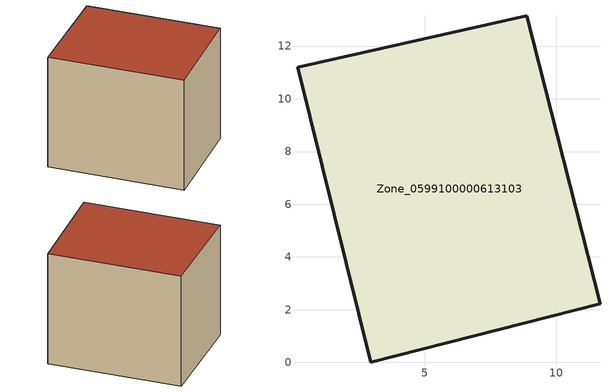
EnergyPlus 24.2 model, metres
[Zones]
Zone_0599100000613103
 floor ground (C_G): 2.96,0 0.18,11.21 8.88,13.16 11.65,2.22 z3.41
 wall outside (C_F): 8.88,13.16 0.18,11.21 2.96,0 11.65,2.22 8.88,13.16 z3.41:13.45
 roof outside (C_R): 0.18,11.21 2.96,0 11.65,2.22 8.88,13.16 z13.45
[BUILDING]
Pand.0599100000613103: North Axis=0; Terrain=City; Loads Convergence Tolerance Value=0.04; Temperature Convergence Tolerance Value=0.4; Solar Distribution=FullExterior; Maximum Number of Warmup Days=25; Minimum Number of Warmup Days=1
[Site:Location]
Rotterdam.The.Hague.AP_ZH_NLD Design_Conditions: Latitude=51.96; Longitude=4.45; Time Zone=1; Elevation=-4.5
[SITE:GROUNDTEMPERATURE:BUILDINGSURFACE]
18, 18, 18, 18, 18, 18, 18, 18, 18, 18, 18, 18
[MATERIAL] Thermal Absorptance=0.9; Solar Absorptance=0.7; Visible Absorptance=0.7
Name | Roughness | Thickness | Conductivity | Density | Specific Heat
G.TI.1946 | MediumSmooth | 0.15 | 1 | 540 | 1210
F.TI.1946 | Rough | 0.3 | 0.857143 | 1920 | 840
R.TI.1946 | MediumRough | 0.2 | 0.1 | 1500 | 1000
[CONSTRUCTION]
C_G: G.TI.1946
C_F: F.TI.1946
C_R: R.TI.1946
[ZONE]
Zone_0599100000613103: Type=1; Multiplier=1; Ceiling Height=Autocalculate; Volume=Autocalculate; Floor Area=autocalculate; Part of Total Floor Area=Yes
[ZONEINFILTRATION:DESIGNFLOWRATE]
Infil_Zone_0599100000613103: Zone or ZoneList or Space or SpaceList=Zone_0599100000613103; Schedule=AlwaysOn; Design Flow Rate Calculation Method=Flow/Area; Flow Rate per Floor Area=0.003; Constant Term Coefficient=1; Temperature Term Coefficient=0; Velocity Term Coefficient=0; Velocity Squared Term Coefficient=0
[HVACTEMPLATE:ZONE:IDEALLOADSAIRSYSTEM]
Zone_0599100000613103: Maximum Heating Supply Air Temperature=50; Minimum Cooling Supply Air Temperature=13; Maximum Heating Supply Air Humidity Ratio=0.0156; Minimum Cooling Supply Air Humidity Ratio=0.0077; Heating Limit=NoLimit; Cooling Limit=NoLimit; Dehumidification Control Type=ConstantSensibleHeatRatio; Cooling Sensible Heat Ratio=0.7; Dehumidification Setpoint=60; Humidification Control Type=None; Humidification Setpoint=30; Outdoor Air Method=None; Outdoor Air Flow Rate per Person=0.00944; Outdoor Air Flow Rate per Zone Floor Area=0; Outdoor Air Flow Rate per Zone=0; Demand Controlled Ventilation Type=None; Outdoor Air Economizer Type=NoEconomizer; Heat Recovery Type=None; Sensible Heat Recovery Effectiveness=0.7; Latent Heat Recovery Effectiveness=0.65
[ZONECONTROL:THERMOSTAT]
ThermostatControl_Zone_0599100000613103: Zone or ZoneList=Zone_0599100000613103; Control Type Schedule=DualSetpointControlType; Control 1=Thermostat_Zone_0599100000613103; Temperature Difference Between Cutout And Setpoint=0
[THERMOSTATSETPOINT:DUALSETPOINT]
Thermostat_Zone_0599100000613103: Heating Setpoint Temperature Schedule=HeatingSetpoint_Zone_0599100000613103; Cooling Setpoint Temperature Schedule=CoolingSetpoint_Zone_0599100000613103
[SCHEDULE:COMPACT]
HeatingSetpoint_Zone_0599100000613103: Through: 12/31, For: AllDays, Until: 24:00, 21
CoolingSetpoint_Zone_0599100000613103: Through: 12/31, For: AllDays, Until: 24:00, 24
DualSetpointControlType: Through: 12/31, For: AllDays, Until: 24:00, 4
AlwaysOn: Through: 12/31, For: AllDays, Until: 24:00, 1
